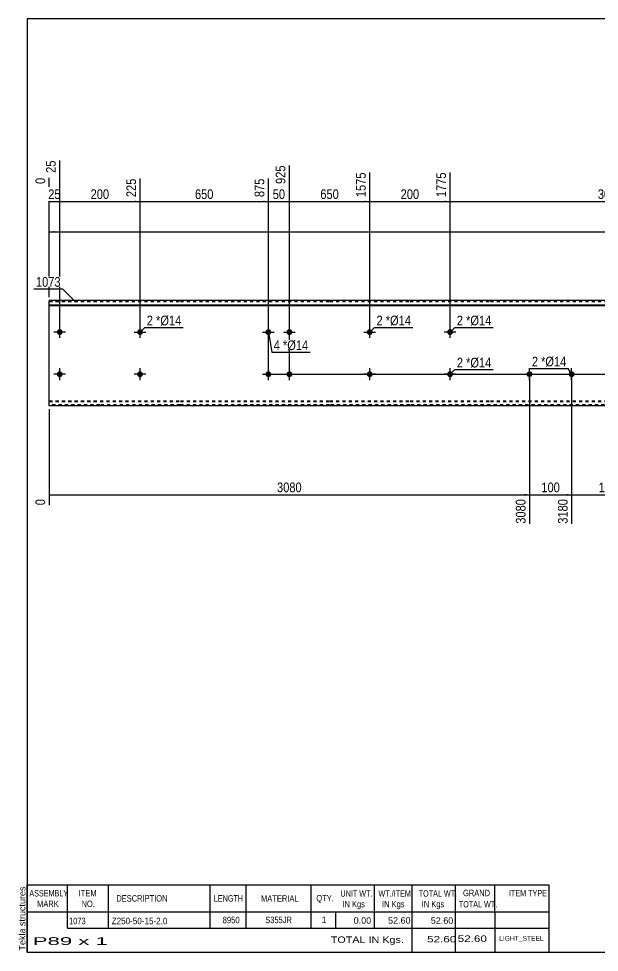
# Model space of a CAD drawing. Header units: millimetres. Extents: x -9 to 393, y -178 to 99.
# Drawn here: x -9.1 to 163.3, y -177.8 to 99.2 of the extents above; entities that cross this region are included whole.
import ezdxf

# ---------------------------------------------------------------- set-up
doc = ezdxf.new("R2010")
doc.units = ezdxf.units.MM
doc.linetypes.add('DXK_LINE_DOT1', pattern=[1.8814, 0.9407, -0.9407])
doc.styles.add('Arial', font='ARIAL.TTF', dxfattribs={"height": 0.2})
doc.styles.add('Arial Narrow', font='ARIALN.TTF', dxfattribs={"height": 0.2})

# ---------------------------------------------------------------- blocks, each defined once
blk = doc.blocks.new('Unknown-628700137-1200')
at = {"color": 5, "linetype": 'Continuous'}
for p, q in [((393.45, 99.25), (-6.55, 99.25)), ((-6.55, 99.25), (-6.55, -177.75)), ((393.45, -177.75), (393.45, 99.25)), ((-6.55, -177.75), (393.45, -177.75))]:
    blk.add_line(p, q, dxfattribs=at)
at = {"color": 174, "linetype": 'Continuous', "style": 'Arial'}
blk.add_text('Tekla structures', height=1.9102, rotation=90, dxfattribs=at).set_placement((-7.05, -177.25))
blk = doc.blocks.new('Bolt-628700137-1271 - 1220')
at = {"linetype": 'Continuous'}
blk.add_hatch(color=3, dxfattribs=at).paths.add_polyline_path([(26.09, 6.25, -1), (27.84, 6.25, -1)])
at = {"color": 3, "linetype": 'Continuous'}
for p, q in [((25.22, 6.25), (28.72, 6.25)), ((26.97, 4.5), (26.97, 8))]:
    blk.add_line(p, q, dxfattribs=at)
blk = doc.blocks.new('Bolt-628700137-1256 - 1220')
at = {"linetype": 'Continuous'}
blk.add_hatch(color=3, dxfattribs=at).paths.add_polyline_path([(26.09, -6.25, -1), (27.84, -6.25, -1)])
at = {"color": 3, "linetype": 'Continuous'}
for p, q in [((26.97, -8), (26.97, -4.5)), ((28.72, -6.25), (25.22, -6.25))]:
    blk.add_line(p, q, dxfattribs=at)
blk = doc.blocks.new('Bolt-628700137-1261 - 1220')
at = {"linetype": 'Continuous'}
blk.add_hatch(color=3, dxfattribs=at).paths.add_polyline_path([(94.28, -6.25, -1), (96.03, -6.25, -1)])
at = {"color": 3, "linetype": 'Continuous'}
for p, q in [((95.16, -8), (95.16, -4.5)), ((96.91, -6.25), (93.41, -6.25))]:
    blk.add_line(p, q, dxfattribs=at)
blk = doc.blocks.new('Bolt-628700137-1337 - 1220')
at = {"linetype": 'Continuous'}
for points in [[(64.19, 6.25, -1), (65.94, 6.25, -1)], [(70.44, 6.25, -1), (72.19, 6.25, -1)], [(64.19, -6.25, -1), (65.94, -6.25, -1)], [(70.44, -6.25, -1), (72.19, -6.25, -1)]]:
    blk.add_hatch(color=3, dxfattribs=at).paths.add_polyline_path(points)
at = {"color": 3, "linetype": 'Continuous'}
for p, q in [((63.31, 6.25), (66.81, 6.25)), ((65.06, 4.5), (65.06, 8)), ((69.56, 6.25), (73.06, 6.25)), ((71.31, 4.5), (71.31, 8)), ((65.06, -8), (65.06, -4.5)), ((71.31, -8), (71.31, -4.5)), ((63.31, -6.25), (66.81, -6.25)), ((69.56, -6.25), (73.06, -6.25))]:
    blk.add_line(p, q, dxfattribs=at)
blk = doc.blocks.new('Bolt-628700137-1266 - 1220')
at = {"linetype": 'Continuous'}
blk.add_hatch(color=3, dxfattribs=at).paths.add_polyline_path([(94.28, 6.25, -1), (96.03, 6.25, -1)])
at = {"color": 3, "linetype": 'Continuous'}
for p, q in [((93.41, 6.25), (96.91, 6.25)), ((95.16, 4.5), (95.16, 8))]:
    blk.add_line(p, q, dxfattribs=at)
blk = doc.blocks.new('Bolt-628700137-1299 - 1220')
at = {"linetype": 'Continuous'}
for points in [[(2.25, 6.25, -1), (4, 6.25, -1)], [(118.12, 6.25, -1), (119.87, 6.25, -1)]]:
    blk.add_hatch(color=3, dxfattribs=at).paths.add_polyline_path(points)
at = {"color": 3, "linetype": 'Continuous'}
for p, q in [((4.88, 6.25), (1.38, 6.25)), ((3.13, 4.5), (3.13, 8)), ((120.75, 6.25), (117.25, 6.25)), ((119, 4.5), (119, 8))]:
    blk.add_line(p, q, dxfattribs=at)
blk = doc.blocks.new('Bolt-628700137-1332 - 1220')
at = {"linetype": 'Continuous'}
for points in [[(2.25, -6.25, -1), (4, -6.25, -1)], [(118.12, -6.25, -1), (119.87, -6.25, -1)]]:
    blk.add_hatch(color=3, dxfattribs=at).paths.add_polyline_path(points)
at = {"color": 3, "linetype": 'Continuous'}
for p, q in [((3.13, -8), (3.13, -4.5)), ((119, -8), (119, -4.5)), ((4.88, -6.25), (1.38, -6.25)), ((120.75, -6.25), (117.25, -6.25))]:
    blk.add_line(p, q, dxfattribs=at)
blk = doc.blocks.new('Part-628700137-1353 - 1220')
at = {"color": 2, "linetype": 'Continuous'}
for p, q in [((15, 15.62), (0, 15.62)), ((0, -15.62), (0, 15.62)), ((0, 14.3), (15, 14.3)), ((0, 14.12), (15, 14.12)), ((38.84, 15.62), (15.1, 15.62)), ((15.1, 14.3), (38.84, 14.3)), ((15.1, 14.12), (38.84, 14.12)), ((83.18, 15.62), (38.94, 15.62)), ((38.94, 14.3), (83.18, 14.3)), ((38.94, 14.12), (83.18, 14.12)), ((107.03, 15.62), (83.28, 15.62)), ((83.28, 14.3), (107.03, 14.3)), ((83.28, 14.12), (107.03, 14.12)), ((130.87, 15.62), (107.13, 15.62)), ((107.13, 14.3), (130.87, 14.3)), ((107.13, 14.12), (130.87, 14.12)), ((166.72, 15.62), (130.97, 15.62)), ((130.97, 14.3), (166.72, 14.3)), ((130.97, 14.12), (166.72, 14.12)), ((202.57, 15.62), (166.82, 15.62)), ((166.82, 14.3), (202.57, 14.3)), ((166.82, 14.12), (202.57, 14.12)), ((225.42, 15.62), (202.67, 15.62)), ((202.67, 14.3), (225.42, 14.3)), ((202.67, 14.12), (225.42, 14.12)), ((261.27, 15.62), (225.52, 15.62)), ((225.52, 14.3), (261.27, 14.3)), ((225.52, 14.12), (261.27, 14.12)), ((297.12, 15.62), (261.37, 15.62)), ((261.37, 14.3), (297.12, 14.3)), ((261.37, 14.12), (297.12, 14.12)), ((320.96, 15.62), (297.22, 15.62)), ((297.22, 14.3), (320.96, 14.3)), ((297.22, 14.12), (320.96, 14.12)), ((344.8, 15.62), (321.06, 15.62)), ((321.06, 14.3), (344.8, 14.3)), ((321.06, 14.12), (344.8, 14.12)), ((366.15, 15.62), (344.9, 15.62)), ((344.9, 14.3), (366.15, 14.3)), ((344.9, 14.12), (366.15, 14.12)), ((366.15, -15.62), (366.15, 15.62)), ((15, -15.62), (0, -15.62)), ((38.84, -15.62), (15.1, -15.62)), ((83.18, -15.62), (38.94, -15.62)), ((107.03, -15.62), (83.28, -15.62)), ((130.87, -15.62), (107.13, -15.62)), ((166.72, -15.62), (130.97, -15.62)), ((202.57, -15.62), (166.82, -15.62)), ((225.42, -15.62), (202.67, -15.62)), ((261.27, -15.62), (225.52, -15.62)), ((297.12, -15.62), (261.37, -15.62)), ((320.96, -15.62), (297.22, -15.62)), ((344.8, -15.62), (321.06, -15.62)), ((366.15, -15.62), (344.9, -15.62))]:
    blk.add_line(p, q, dxfattribs=at)
at = {"color": 7, "linetype": 'DXK_LINE_DOT1'}
for p, q in [((0, 15.37), (15, 15.37)), ((15.1, 15.37), (38.84, 15.37)), ((38.94, 15.37), (83.18, 15.37)), ((83.28, 15.37), (107.03, 15.37)), ((107.13, 15.37), (130.87, 15.37)), ((130.97, 15.37), (166.72, 15.37)), ((166.82, 15.37), (202.57, 15.37)), ((202.67, 15.37), (225.42, 15.37)), ((225.52, 15.37), (261.27, 15.37)), ((261.37, 15.37), (297.12, 15.37)), ((297.22, 15.37), (320.96, 15.37)), ((321.06, 15.37), (344.8, 15.37)), ((344.9, 15.37), (366.15, 15.37)), ((0, -14.12), (15, -14.12)), ((0, -14.3), (15, -14.3)), ((15, -15.38), (0, -15.38)), ((15.1, -14.12), (38.84, -14.12)), ((15.1, -14.3), (38.84, -14.3)), ((38.84, -15.38), (15.1, -15.38)), ((38.94, -14.12), (83.18, -14.12)), ((38.94, -14.3), (83.18, -14.3)), ((83.18, -15.38), (38.94, -15.38)), ((83.28, -14.12), (107.03, -14.12)), ((83.28, -14.3), (107.03, -14.3)), ((107.03, -15.38), (83.28, -15.38)), ((107.13, -14.12), (130.87, -14.12)), ((107.13, -14.3), (130.87, -14.3)), ((130.87, -15.38), (107.13, -15.38)), ((130.97, -14.12), (166.72, -14.12)), ((130.97, -14.3), (166.72, -14.3)), ((166.72, -15.38), (130.97, -15.38)), ((166.82, -14.12), (202.57, -14.12)), ((166.82, -14.3), (202.57, -14.3)), ((202.57, -15.38), (166.82, -15.38)), ((202.67, -14.12), (225.42, -14.12)), ((202.67, -14.3), (225.42, -14.3)), ((225.42, -15.38), (202.67, -15.38)), ((225.52, -14.12), (261.27, -14.12)), ((225.52, -14.3), (261.27, -14.3)), ((261.27, -15.38), (225.52, -15.38)), ((261.37, -14.12), (297.12, -14.12)), ((261.37, -14.3), (297.12, -14.3)), ((297.12, -15.38), (261.37, -15.38)), ((297.22, -14.12), (320.96, -14.12)), ((297.22, -14.3), (320.96, -14.3)), ((320.96, -15.38), (297.22, -15.38)), ((321.06, -14.12), (344.8, -14.12)), ((321.06, -14.3), (344.8, -14.3)), ((344.8, -15.38), (321.06, -15.38)), ((344.9, -14.12), (366.15, -14.12)), ((344.9, -14.3), (366.15, -14.3)), ((366.15, -15.38), (344.9, -15.38))]:
    blk.add_line(p, q, dxfattribs=at)
blk = doc.blocks.new('Bolt-628700137-1358 - 1220')
at = {"linetype": 'Continuous'}
for points in [[(142.59, -5.37, -1), (142.59, -7.12, -1)], [(155.09, -5.37, -1), (155.09, -7.12, -1)]]:
    blk.add_hatch(color=3, dxfattribs=at).paths.add_polyline_path(points)
at = {"color": 3, "linetype": 'Continuous'}
for p, q in [((142.59, -8), (142.59, -4.5)), ((155.09, -8), (155.09, -4.5)), ((140.84, -6.25), (144.34, -6.25)), ((153.34, -6.25), (156.84, -6.25))]:
    blk.add_line(p, q, dxfattribs=at)
blk = doc.blocks.new('StraightDimension-628700137-1792 - 1220')
at = {"linetype": 'Continuous'}
blk.add_hatch(color=7, dxfattribs=at).paths.add_polyline_path([(63.56, 45.25), (65.06, 45), (63.56, 44.75)])
at = {"color": 7, "linetype": 'Continuous'}
for p, q in [((26.97, 7.25), (26.97, 51.78)), ((65.06, -5.25), (65.06, 51.78)), ((26.97, 45), (65.06, 45))]:
    blk.add_line(p, q, dxfattribs=at)
at = {"color": 0, "linetype": 'Continuous'}
blk.add_wipeout([(64.46, 52.38), (60.26, 52.38), (60.26, 45.7), (64.46, 45.7)], dxfattribs=at)
at = {"color": 0}
blk.add_wipeout([(49.36, 45.15), (49.36, 49.35), (42.67, 49.35), (42.67, 45.15)], dxfattribs=at)
at = {"color": 3, "linetype": 'Continuous', "style": 'Arial Narrow'}
blk.add_text('875', height=2.863, rotation=90.0002, dxfattribs=at).set_placement((63.86, 46.3))
at = {"color": 3, "style": 'Arial Narrow'}
blk.add_text('650', height=2.863, dxfattribs=at).set_placement((43.27, 45.75))
blk = doc.blocks.new('StraightDimension-628700137-1794 - 1220')
at = {"linetype": 'Continuous'}
blk.add_hatch(color=7, dxfattribs=at).paths.add_polyline_path([(1.62, 45.25), (3.12, 45), (1.62, 44.75)])
at = {"color": 7, "linetype": 'Continuous'}
for p, q in [((3.12, 7.25), (3.12, 57.16)), ((0, 16.62), (0, 52.03)), ((0, 45), (3.12, 45))]:
    blk.add_line(p, q, dxfattribs=at)
at = {"color": 0, "linetype": 'Continuous'}
blk.add_wipeout([(2.52, 57.76), (-1.68, 57.76), (-1.68, 52.9), (2.52, 52.9)], dxfattribs=at)
at = {"color": 0}
blk.add_wipeout([(3.99, 45.15), (3.99, 49.35), (-0.87, 49.35), (-0.87, 45.15)], dxfattribs=at)
at = {"color": 0, "linetype": 'Continuous'}
blk.add_wipeout([(-0.6, 52.63), (-4.8, 52.63), (-4.8, 49.6), (-0.6, 49.6)], dxfattribs=at)
at = {"color": 3, "linetype": 'Continuous', "style": 'Arial Narrow'}
for s, height, p in [('25', 2.863, (1.92, 53.5)), ('0', 2.86, (-1.2, 50.2))]:
    blk.add_text(s, height=height, rotation=90.0002, dxfattribs=at).set_placement(p)
at = {"color": 3, "style": 'Arial Narrow'}
blk.add_text('25', height=2.863, dxfattribs=at).set_placement((-0.27, 45.75))
blk = doc.blocks.new('StraightDimension-628700137-1793 - 1220')
at = {"linetype": 'Continuous'}
blk.add_hatch(color=7, dxfattribs=at).paths.add_polyline_path([(25.47, 45.25), (26.97, 45), (25.47, 44.75)])
at = {"color": 7, "linetype": 'Continuous'}
for p, q in [((3.12, 7.25), (3.12, 57.16)), ((26.97, 7.25), (26.97, 51.78)), ((3.12, 45), (26.97, 45))]:
    blk.add_line(p, q, dxfattribs=at)
at = {"color": 0, "linetype": 'Continuous'}
blk.add_wipeout([(26.37, 52.38), (22.17, 52.38), (22.17, 45.7), (26.37, 45.7)], dxfattribs=at)
at = {"color": 0}
blk.add_wipeout([(18.39, 45.15), (18.39, 49.35), (11.7, 49.35), (11.7, 45.15)], dxfattribs=at)
at = {"color": 3, "linetype": 'Continuous', "style": 'Arial Narrow'}
blk.add_text('225', height=2.863, rotation=90.0002, dxfattribs=at).set_placement((25.77, 46.3))
at = {"color": 3, "style": 'Arial Narrow'}
blk.add_text('200', height=2.863, dxfattribs=at).set_placement((12.3, 45.75))
blk = doc.blocks.new('StraightDimension-628700137-1788 - 1220')
at = {"linetype": 'Continuous'}
blk.add_hatch(color=7, dxfattribs=at).paths.add_polyline_path([(212.54, 45.25), (214.04, 45), (212.54, 44.75)])
at = {"color": 7, "linetype": 'Continuous'}
for p, q in [((119, 7.25), (119, 53.61)), ((214.04, 7.25), (214.04, 53.61)), ((119, 45), (214.04, 45))]:
    blk.add_line(p, q, dxfattribs=at)
at = {"color": 0, "linetype": 'Continuous'}
blk.add_wipeout([(213.44, 54.21), (209.24, 54.21), (209.24, 45.7), (213.44, 45.7)], dxfattribs=at)
at = {"color": 0}
blk.add_wipeout([(170.78, 45.15), (170.78, 49.35), (162.27, 49.35), (162.27, 45.15)], dxfattribs=at)
at = {"color": 3, "linetype": 'Continuous', "style": 'Arial Narrow'}
blk.add_text('4850', height=2.863, rotation=90.0002, dxfattribs=at).set_placement((212.84, 46.3))
at = {"color": 3, "style": 'Arial Narrow'}
blk.add_text('3075', height=2.863, dxfattribs=at).set_placement((162.87, 45.75))
blk = doc.blocks.new('StraightDimension-628700137-1789 - 1220')
at = {"linetype": 'Continuous'}
blk.add_hatch(color=7, dxfattribs=at).paths.add_polyline_path([(117.5, 45.25), (119, 45), (117.5, 44.75)])
at = {"color": 7, "linetype": 'Continuous'}
for p, q in [((95.16, 7.25), (95.16, 53.61)), ((119, 7.25), (119, 53.61)), ((95.16, 45), (119, 45))]:
    blk.add_line(p, q, dxfattribs=at)
at = {"color": 0, "linetype": 'Continuous'}
blk.add_wipeout([(118.4, 54.21), (114.2, 54.21), (114.2, 45.7), (118.4, 45.7)], dxfattribs=at)
at = {"color": 0}
blk.add_wipeout([(110.42, 45.15), (110.42, 49.35), (103.74, 49.35), (103.74, 45.15)], dxfattribs=at)
at = {"color": 3, "linetype": 'Continuous', "style": 'Arial Narrow'}
blk.add_text('1775', height=2.863, rotation=90.0002, dxfattribs=at).set_placement((117.8, 46.3))
at = {"color": 3, "style": 'Arial Narrow'}
blk.add_text('200', height=2.863, dxfattribs=at).set_placement((104.34, 45.75))
blk = doc.blocks.new('StraightDimension-628700137-1790 - 1220')
at = {"linetype": 'Continuous'}
blk.add_hatch(color=7, dxfattribs=at).paths.add_polyline_path([(93.66, 45.25), (95.16, 45), (93.66, 44.75)])
at = {"color": 7, "linetype": 'Continuous'}
for p, q in [((71.31, -5.25), (71.31, 55.68)), ((95.16, 7.25), (95.16, 53.61)), ((71.31, 45), (95.16, 45))]:
    blk.add_line(p, q, dxfattribs=at)
at = {"color": 0, "linetype": 'Continuous'}
blk.add_wipeout([(94.56, 54.21), (90.36, 54.21), (90.36, 45.7), (94.56, 45.7)], dxfattribs=at)
at = {"color": 0}
blk.add_wipeout([(86.58, 45.15), (86.58, 49.35), (79.89, 49.35), (79.89, 45.15)], dxfattribs=at)
at = {"color": 3, "linetype": 'Continuous', "style": 'Arial Narrow'}
blk.add_text('1575', height=2.863, rotation=90.0002, dxfattribs=at).set_placement((93.96, 46.3))
at = {"color": 3, "style": 'Arial Narrow'}
blk.add_text('650', height=2.863, dxfattribs=at).set_placement((80.49, 45.75))
blk = doc.blocks.new('StraightDimension-628700137-1791 - 1220')
at = {"linetype": 'Continuous'}
blk.add_hatch(color=7, dxfattribs=at).paths.add_polyline_path([(69.81, 45.25), (71.31, 45), (69.81, 44.75)])
at = {"color": 7, "linetype": 'Continuous'}
for p, q in [((71.31, -5.25), (71.31, 55.68)), ((65.06, -5.25), (65.06, 51.78)), ((65.06, 45), (71.31, 45))]:
    blk.add_line(p, q, dxfattribs=at)
at = {"color": 0}
blk.add_wipeout([(70.62, 45.15), (70.62, 49.35), (65.76, 49.35), (65.76, 45.15)], dxfattribs=at)
at = {"color": 0, "linetype": 'Continuous'}
blk.add_wipeout([(70.71, 56.28), (66.51, 56.28), (66.51, 49.6), (70.71, 49.6)], dxfattribs=at)
at = {"color": 3, "linetype": 'Continuous', "style": 'Arial Narrow'}
blk.add_text('925', height=2.863, rotation=90.0002, dxfattribs=at).set_placement((70.11, 50.2))
at = {"color": 3, "style": 'Arial Narrow'}
blk.add_text('50', height=2.863, dxfattribs=at).set_placement((66.36, 45.75))
blk = doc.blocks.new('StraightDimension-628700137-2051 - 1220')
at = {"linetype": 'Continuous'}
blk.add_hatch(color=7, dxfattribs=at).paths.add_polyline_path([(141.09, -41.75), (142.59, -42), (141.09, -42.25)])
at = {"color": 7, "linetype": 'Continuous'}
for p, q in [((142.59, -7.25), (142.59, -50.61)), ((0, -16.62), (0, -45.13)), ((0, -42), (142.59, -42))]:
    blk.add_line(p, q, dxfattribs=at)
at = {"color": 0}
blk.add_wipeout([(75.55, -41.85), (75.55, -37.65), (67.04, -37.65), (67.04, -41.85)], dxfattribs=at)
at = {"color": 0, "linetype": 'Continuous'}
for points in [[(-0.6, -42.7), (-4.8, -42.7), (-4.8, -45.73), (-0.6, -45.73)], [(141.99, -42.7), (137.79, -42.7), (137.79, -51.21), (141.99, -51.21)]]:
    blk.add_wipeout(points, dxfattribs=at)
at = {"color": 3, "style": 'Arial Narrow'}
blk.add_text('3080', height=2.863, dxfattribs=at).set_placement((67.64, -41.25))
at = {"color": 3, "linetype": 'Continuous', "style": 'Arial Narrow'}
for s, height, p in [('0', 2.86, (-1.2, -45.13)), ('3080', 2.863, (141.39, -50.61))]:
    blk.add_text(s, height=height, rotation=90.0002, dxfattribs=at).set_placement(p)
blk = doc.blocks.new('StraightDimension-628700137-1378 - 1220')
at = {"linetype": 'Continuous'}
for points in [[(1.5, 35.75), (0, 36), (1.5, 36.25)], [(364.65, 36.25), (366.15, 36), (364.65, 35.75)]]:
    blk.add_hatch(color=7, dxfattribs=at).paths.add_polyline_path(points)
at = {"color": 7, "linetype": 'Continuous'}
for p, q in [((0, 16.62), (0, 38.25)), ((366.15, 16.62), (366.15, 38.25)), ((0, 36), (366.15, 36))]:
    blk.add_line(p, q, dxfattribs=at)
at = {"color": 0}
blk.add_wipeout([(187.33, 36.15), (187.33, 40.35), (178.82, 40.35), (178.82, 36.15)], dxfattribs=at)
at = {"color": 3, "style": 'Arial Narrow'}
blk.add_text('8950', height=2.863, dxfattribs=at).set_placement((179.42, 36.75))
blk = doc.blocks.new('StraightDimension-628700137-1409 - 1220')
at = {"linetype": 'Continuous'}
for points in [[(344.75, 14.12), (345, 15.62), (345.25, 14.12)], [(345.25, -4.75), (345, -6.25), (344.75, -4.75)]]:
    blk.add_hatch(color=7, dxfattribs=at).paths.add_polyline_path(points)
at = {"color": 7, "linetype": 'Continuous'}
for p, q in [((333.93, 15.62), (347.4, 15.62)), ((345, -6.25), (345, 15.62)), ((66.06, -6.25), (347.4, -6.25))]:
    blk.add_line(p, q, dxfattribs=at)
at = {"color": 0}
blk.add_wipeout([(344.85, 8.03), (340.65, 8.03), (340.65, 1.35), (344.85, 1.35)], dxfattribs=at)
at = {"color": 3, "style": 'Arial Narrow'}
blk.add_text('175', height=2.863, rotation=90.0002, dxfattribs=at).set_placement((344.25, 1.95))
blk = doc.blocks.new('StraightDimension-628700137-2049 - 1220')
at = {"linetype": 'Continuous'}
blk.add_hatch(color=7, dxfattribs=at).paths.add_polyline_path([(176.94, -41.75), (178.44, -42), (176.94, -42.25)])
at = {"color": 7, "linetype": 'Continuous'}
for p, q in [((155.09, -7.25), (155.09, -50.61)), ((178.44, -7.25), (178.44, -50.61)), ((155.09, -42), (178.44, -42))]:
    blk.add_line(p, q, dxfattribs=at)
at = {"color": 0}
blk.add_wipeout([(171.03, -41.85), (171.03, -37.65), (162.51, -37.65), (162.51, -41.85)], dxfattribs=at)
at = {"color": 0, "linetype": 'Continuous'}
blk.add_wipeout([(177.84, -42.7), (173.64, -42.7), (173.64, -51.21), (177.84, -51.21)], dxfattribs=at)
at = {"color": 3, "style": 'Arial Narrow'}
blk.add_text('1080', height=2.863, dxfattribs=at).set_placement((163.11, -41.25))
at = {"color": 3, "linetype": 'Continuous', "style": 'Arial Narrow'}
blk.add_text('4260', height=2.863, rotation=90.0002, dxfattribs=at).set_placement((177.24, -50.61))
blk = doc.blocks.new('StraightDimension-628700137-2050 - 1220')
at = {"linetype": 'Continuous'}
blk.add_hatch(color=7, dxfattribs=at).paths.add_polyline_path([(153.59, -41.75), (155.09, -42), (153.59, -42.25)])
at = {"color": 7, "linetype": 'Continuous'}
for p, q in [((142.59, -7.25), (142.59, -50.61)), ((155.09, -7.25), (155.09, -50.61)), ((142.59, -42), (155.09, -42))]:
    blk.add_line(p, q, dxfattribs=at)
at = {"color": 0}
blk.add_wipeout([(152.19, -41.85), (152.19, -37.65), (145.5, -37.65), (145.5, -41.85)], dxfattribs=at)
at = {"color": 3, "style": 'Arial Narrow'}
blk.add_text('100', height=2.863, dxfattribs=at).set_placement((146.1, -41.25))
at = {"color": 0, "linetype": 'Continuous'}
blk.add_wipeout([(154.49, -42.7), (150.29, -42.7), (150.29, -51.21), (154.49, -51.21)], dxfattribs=at)
at = {"color": 3, "linetype": 'Continuous', "style": 'Arial Narrow'}
blk.add_text('3180', height=2.863, rotation=90.0002, dxfattribs=at).set_placement((153.89, -50.61))
blk = doc.blocks.new('StraightDimension-628700137-2249 - 1220')
at = {"linetype": 'Continuous'}
for points in [[(377.75, -7.75), (378, -6.25), (378.25, -7.75)], [(378.25, -14.12), (378, -15.62), (377.75, -14.12)]]:
    blk.add_hatch(color=7, dxfattribs=at).paths.add_polyline_path(points)
at = {"color": 7, "linetype": 'Continuous'}
for p, q in [((120, -6.25), (380.4, -6.25)), ((378, -15.62), (378, -6.25)), ((367.15, -15.62), (380.4, -15.62))]:
    blk.add_line(p, q, dxfattribs=at)
at = {"color": 0}
blk.add_wipeout([(377.85, -8.51), (373.65, -8.51), (373.65, -13.37), (377.85, -13.37)], dxfattribs=at)
at = {"color": 3, "style": 'Arial Narrow'}
blk.add_text('75', height=2.863, rotation=90.0002, dxfattribs=at).set_placement((377.25, -12.77))
blk = doc.blocks.new('CBS_BOM-628700137-2351')
at = {"color": 7, "linetype": 'Continuous'}
for p, q in [((-6.58, -165.78), (-6.58, -157.78)), ((-6.58, -157.78), (148.34, -157.78)), ((5.42, -165.78), (5.42, -157.78)), ((17.61, -165.78), (17.61, -157.78)), ((47.78, -165.78), (47.78, -157.78)), ((58.46, -165.78), (58.46, -157.78)), ((77.77, -165.78), (77.77, -157.78)), ((96.57, -165.78), (96.57, -157.78)), ((107.79, -165.78), (107.79, -157.78)), ((120.57, -165.78), (120.57, -157.78)), ((132.32, -165.78), (132.32, -157.78)), ((148.34, -157.79), (148.34, -165.77)), ((-6.58, -165.78), (148.34, -165.78)), ((-6.58, -170.58), (-6.58, -165.78)), ((5.42, -170.58), (5.42, -165.78)), ((17.61, -170.58), (17.61, -165.78)), ((47.78, -170.58), (47.78, -165.78)), ((58.46, -170.58), (58.46, -165.78)), ((77.77, -170.58), (77.77, -165.78)), ((85.04, -170.58), (85.04, -165.78)), ((96.57, -170.58), (96.57, -165.78)), ((107.79, -170.58), (107.79, -165.78)), ((120.57, -170.58), (120.57, -165.78)), ((132.34, -170.58), (132.34, -165.78)), ((148.34, -165.79), (148.34, -170.58)), ((-6.58, -177.78), (-6.58, -170.6)), ((5.42, -170.58), (148.34, -170.58)), ((107.79, -177.78), (107.79, -170.6)), ((120.57, -177.78), (120.57, -170.6)), ((132.38, -177.78), (132.38, -170.6)), ((148.34, -170.58), (148.34, -177.78)), ((-6.58, -177.78), (148.34, -177.78))]:
    blk.add_line(p, q, dxfattribs=at)
at = {"color": 3, "linetype": 'Continuous', "style": 'Arial'}
for s, height, width, p in [('ASSEMBLY', 1.91, 0.7, (-5.9, -161.21)), ('ITEM', 1.91, 0.8, (8.75, -161.21)), ('UNIT WT.', 1.91, 0.7, (86.46, -161.28)), ('WT./ITEM', 1.91, 0.7, (97.75, -161.28)), ('TOTAL WT.', 1.91, 0.7, (109.69, -161.28)), ('GRAND', 1.91, 0.8, (122.84, -161.13)), ('ITEM TYPE', 1.91, 0.7, (136.48, -161.2)), ('MARK', 1.91, 0.8, (-3.58, -164.35)), ('NO.', 1.91, 0.8, (9.61, -164.35)), ('DESCRIPTION', 1.9102, 0.8, (19.94, -162.72)), ('LENGTH', 1.91, 0.7, (48.88, -162.72)), ('MATERIAL', 1.91, 0.8, (62.9, -162.76)), ('QTY.', 1.91, 0.8, (79.3, -162.68)), ('IN Kgs', 1.91, 0.8, (87.04, -164.42)), ('IN Kgs', 1.91, 0.8, (98.8, -164.42)), ('IN Kgs', 1.91, 0.8, (110.59, -164.42)), ('TOTAL WT.', 1.91, 0.7, (121.59, -164.47))]:
    blk.add_text(s, height=height, dxfattribs=dict(at, width=width)).set_placement(p)
at = {"color": 7, "linetype": 'Continuous', "style": 'Arial'}
for s, height, width, p in [('1073', 1.91, 0.8, (5.88, -169.44)), ('Z250-50-15-2.0', 1.9102, 0.9, (18.55, -169.44)), ('8950', 1.91, 0.85, (51.49, -169.15)), ('S355JR', 1.91, 0.8, (64.14, -169.12))]:
    blk.add_text(s, height=height, dxfattribs=dict(at, width=width)).set_placement(p)
for s, p in [('1', (80.86, -169.12)), ('0.00', (90.38, -169.31)), ('52.60', (100.59, -169.28)), ('52.60', (113.27, -169.31))]:
    blk.add_text(s, height=1.91, dxfattribs=at).set_placement(p)
at = {"color": 6, "linetype": 'Continuous', "style": 'Arial'}
for s, height, width, p in [('P89 x 1', 2.292, 2.05, (-4.86, -175.59)), ('TOTAL IN Kgs.', 1.9102, 1.2, (83.58, -174.99)), ('52.60', 1.91, 1.3, (112.17, -174.84)), ('52.60', 1.91, 1.3, (121.25, -174.68))]:
    blk.add_text(s, height=height, dxfattribs=dict(at, width=width)).set_placement(p)
blk.add_text('LIGHT_STEEL', height=1.4135, dxfattribs=at).set_placement((133.59, -174.33))
blk = doc.blocks.new('Mark-628700137-1328 - 1220')
at = {"color": 0}
blk.add_wipeout([(122.84, -4.24), (122.84, -1.24), (121.01, -1.24), (121.01, -4.24)], dxfattribs=at)
blk.add_wipeout([(122.84, -4.24), (122.84, -1.24), (121.01, -1.24), (121.01, -4.24)], dxfattribs=at)
at = {"color": 7, "linetype": 'Continuous'}
blk.add_line((119, -6.25), (120.41, -4.84), dxfattribs=at)
at = {"color": 0}
blk.add_wipeout([(125.02, -4.24), (125.02, -1.24), (123.74, -1.24), (123.74, -4.24)], dxfattribs=at)
blk.add_wipeout([(125.02, -4.24), (125.02, -1.24), (123.74, -1.24), (123.74, -4.24)], dxfattribs=at)
at = {"color": 3, "style": 'Arial Narrow'}
blk.add_text('2', height=2.86, dxfattribs=at).set_placement((121.01, -4.24))
at = {"color": 0}
blk.add_wipeout([(131.23, -4.24), (131.23, -1.24), (125.02, -1.24), (125.02, -4.24)], dxfattribs=at)
blk.add_wipeout([(131.23, -4.24), (131.23, -1.24), (125.02, -1.24), (125.02, -4.24)], dxfattribs=at)
at = {"color": 7, "linetype": 'Continuous'}
blk.add_line((120.41, -4.84), (131.83, -4.84), dxfattribs=at)
at = {"color": 3, "style": 'Arial Narrow'}
for s, height, p in [('*', 2.86, (123.74, -4.24)), ('Ø14', 2.863, (125.02, -4.24))]:
    blk.add_text(s, height=height, dxfattribs=at).set_placement(p)
blk = doc.blocks.new('Mark-628700137-1295 - 1220')
at = {"color": 0}
blk.add_wipeout([(122.84, 8.26), (122.84, 11.26), (121.01, 11.26), (121.01, 8.26)], dxfattribs=at)
blk.add_wipeout([(122.84, 8.26), (122.84, 11.26), (121.01, 11.26), (121.01, 8.26)], dxfattribs=at)
at = {"color": 7, "linetype": 'Continuous'}
blk.add_line((119, 6.25), (120.41, 7.66), dxfattribs=at)
at = {"color": 0}
blk.add_wipeout([(125.02, 8.26), (125.02, 11.26), (123.74, 11.26), (123.74, 8.26)], dxfattribs=at)
blk.add_wipeout([(125.02, 8.26), (125.02, 11.26), (123.74, 11.26), (123.74, 8.26)], dxfattribs=at)
at = {"color": 3, "style": 'Arial Narrow'}
blk.add_text('2', height=2.86, dxfattribs=at).set_placement((121.01, 8.26))
at = {"color": 0}
blk.add_wipeout([(131.23, 8.26), (131.23, 11.26), (125.02, 11.26), (125.02, 8.26)], dxfattribs=at)
blk.add_wipeout([(131.23, 8.26), (131.23, 11.26), (125.02, 11.26), (125.02, 8.26)], dxfattribs=at)
at = {"color": 7, "linetype": 'Continuous'}
blk.add_line((120.41, 7.66), (131.83, 7.66), dxfattribs=at)
at = {"color": 3, "style": 'Arial Narrow'}
for s, height, p in [('*', 2.86, (123.74, 8.26)), ('Ø14', 2.863, (125.02, 8.26))]:
    blk.add_text(s, height=height, dxfattribs=at).set_placement(p)
blk = doc.blocks.new('Mark-628700137-1333 - 1220')
at = {"color": 0}
blk.add_wipeout([(68.49, 0.92), (68.49, 3.92), (66.66, 3.92), (66.66, 0.92)], dxfattribs=at)
blk.add_wipeout([(68.49, 0.92), (68.49, 3.92), (66.66, 3.92), (66.66, 0.92)], dxfattribs=at)
at = {"color": 7, "linetype": 'Continuous'}
blk.add_line((65.06, 6.25), (66.06, 0.32), dxfattribs=at)
at = {"color": 0}
blk.add_wipeout([(70.67, 0.92), (70.67, 3.92), (69.39, 3.92), (69.39, 0.92)], dxfattribs=at)
blk.add_wipeout([(70.67, 0.92), (70.67, 3.92), (69.39, 3.92), (69.39, 0.92)], dxfattribs=at)
at = {"color": 3, "style": 'Arial Narrow'}
blk.add_text('4', height=2.86, dxfattribs=at).set_placement((66.66, 0.92))
at = {"color": 0}
blk.add_wipeout([(76.88, 0.92), (76.88, 3.92), (70.67, 3.92), (70.67, 0.92)], dxfattribs=at)
blk.add_wipeout([(76.88, 0.92), (76.88, 3.92), (70.67, 3.92), (70.67, 0.92)], dxfattribs=at)
at = {"color": 7, "linetype": 'Continuous'}
blk.add_line((66.06, 0.32), (77.48, 0.32), dxfattribs=at)
at = {"color": 3, "style": 'Arial Narrow'}
for s, height, p in [('*', 2.86, (69.39, 0.92)), ('Ø14', 2.863, (70.67, 0.92))]:
    blk.add_text(s, height=height, dxfattribs=at).set_placement(p)
blk = doc.blocks.new('Mark-628700137-1349 - 1220')
at = {"color": 0}
blk.add_wipeout([(3.39, 19.7), (3.39, 22.7), (-3.92, 22.7), (-3.92, 19.7)], dxfattribs=at)
blk.add_wipeout([(3.39, 19.7), (3.39, 22.7), (-3.92, 22.7), (-3.92, 19.7)], dxfattribs=at)
at = {"color": 7, "linetype": 'Continuous'}
for p in [(-4.52, 19.1), (7.53, 15.56)]:
    blk.add_line(p, (3.99, 19.1), dxfattribs=at)
at = {"color": 3, "style": 'Arial Narrow'}
blk.add_text('1073', height=2.863, dxfattribs=at).set_placement((-3.92, 19.7))
blk = doc.blocks.new('MarkSet-628700137-1551 - 1220')
at = {"color": 0}
blk.add_wipeout([(30.81, 8.26), (30.81, 11.26), (28.98, 11.26), (28.98, 8.26)], dxfattribs=at)
blk.add_wipeout([(30.81, 8.26), (30.81, 11.26), (28.98, 11.26), (28.98, 8.26)], dxfattribs=at)
at = {"color": 7, "linetype": 'Continuous'}
blk.add_line((26.97, 6.25), (28.38, 7.66), dxfattribs=at)
at = {"color": 0}
blk.add_wipeout([(32.99, 8.26), (32.99, 11.26), (31.71, 11.26), (31.71, 8.26)], dxfattribs=at)
blk.add_wipeout([(32.99, 8.26), (32.99, 11.26), (31.71, 11.26), (31.71, 8.26)], dxfattribs=at)
at = {"color": 3, "style": 'Arial Narrow'}
blk.add_text('2', height=2.86, dxfattribs=at).set_placement((28.98, 8.26))
at = {"color": 0}
blk.add_wipeout([(39.2, 8.26), (39.2, 11.26), (32.99, 11.26), (32.99, 8.26)], dxfattribs=at)
blk.add_wipeout([(39.2, 8.26), (39.2, 11.26), (32.99, 11.26), (32.99, 8.26)], dxfattribs=at)
at = {"color": 7, "linetype": 'Continuous'}
blk.add_line((28.38, 7.66), (39.8, 7.66), dxfattribs=at)
at = {"color": 3, "style": 'Arial Narrow'}
for s, height, p in [('*', 2.86, (31.71, 8.26)), ('Ø14', 2.863, (32.99, 8.26))]:
    blk.add_text(s, height=height, dxfattribs=at).set_placement(p)
blk = doc.blocks.new('Mark-628700137-1354 - 1220')
at = {"color": 0}
blk.add_wipeout([(145.1, -3.92), (145.1, -0.92), (143.28, -0.92), (143.28, -3.92)], dxfattribs=at)
blk.add_wipeout([(145.1, -3.92), (145.1, -0.92), (143.28, -0.92), (143.28, -3.92)], dxfattribs=at)
blk.add_wipeout([(147.28, -3.92), (147.28, -0.92), (146, -0.92), (146, -3.92)], dxfattribs=at)
blk.add_wipeout([(147.28, -3.92), (147.28, -0.92), (146, -0.92), (146, -3.92)], dxfattribs=at)
at = {"color": 3, "style": 'Arial Narrow'}
blk.add_text('2', height=2.86, dxfattribs=at).set_placement((143.28, -3.92))
at = {"color": 0}
blk.add_wipeout([(153.49, -3.92), (153.49, -0.92), (147.28, -0.92), (147.28, -3.92)], dxfattribs=at)
blk.add_wipeout([(153.49, -3.92), (153.49, -0.92), (147.28, -0.92), (147.28, -3.92)], dxfattribs=at)
at = {"color": 7, "linetype": 'Continuous'}
for p in [(142.68, -4.52), (155.09, -6.25)]:
    blk.add_line(p, (154.09, -4.52), dxfattribs=at)
at = {"color": 3, "style": 'Arial Narrow'}
for s, height, p in [('*', 2.86, (146, -3.92)), ('Ø14', 2.863, (147.28, -3.92))]:
    blk.add_text(s, height=height, dxfattribs=at).set_placement(p)
blk = doc.blocks.new('MarkSet-628700137-1545 - 1220')
at = {"color": 0}
blk.add_wipeout([(99, 8.26), (99, 11.26), (97.17, 11.26), (97.17, 8.26)], dxfattribs=at)
blk.add_wipeout([(99, 8.26), (99, 11.26), (97.17, 11.26), (97.17, 8.26)], dxfattribs=at)
at = {"color": 7, "linetype": 'Continuous'}
blk.add_line((95.16, 6.25), (96.57, 7.66), dxfattribs=at)
at = {"color": 0}
blk.add_wipeout([(101.18, 8.26), (101.18, 11.26), (99.9, 11.26), (99.9, 8.26)], dxfattribs=at)
blk.add_wipeout([(101.18, 8.26), (101.18, 11.26), (99.9, 11.26), (99.9, 8.26)], dxfattribs=at)
at = {"color": 3, "style": 'Arial Narrow'}
blk.add_text('2', height=2.86, dxfattribs=at).set_placement((97.17, 8.26))
at = {"color": 0}
blk.add_wipeout([(107.39, 8.26), (107.39, 11.26), (101.18, 11.26), (101.18, 8.26)], dxfattribs=at)
blk.add_wipeout([(107.39, 8.26), (107.39, 11.26), (101.18, 11.26), (101.18, 8.26)], dxfattribs=at)
at = {"color": 7, "linetype": 'Continuous'}
blk.add_line((96.57, 7.66), (107.99, 7.66), dxfattribs=at)
at = {"color": 3, "style": 'Arial Narrow'}
for s, height, p in [('*', 2.86, (99.9, 8.26)), ('Ø14', 2.863, (101.18, 8.26))]:
    blk.add_text(s, height=height, dxfattribs=at).set_placement(p)

msp = doc.modelspace()

# ---------------------------------------------------------------- block references
for name in ['Unknown-628700137-1200', 'Part-628700137-1353 - 1220', 'Bolt-628700137-1299 - 1220', 'Bolt-628700137-1271 - 1220', 'Bolt-628700137-1337 - 1220', 'Bolt-628700137-1266 - 1220', 'Bolt-628700137-1332 - 1220', 'Bolt-628700137-1256 - 1220', 'Bolt-628700137-1261 - 1220', 'Bolt-628700137-1358 - 1220', 'CBS_BOM-628700137-2351']:
    msp.add_blockref(name, (0, 0))

# ---------------------------------------------------------------- next in the draw order: block references
for name in ['StraightDimension-628700137-1794 - 1220', 'StraightDimension-628700137-1788 - 1220', 'StraightDimension-628700137-1792 - 1220', 'StraightDimension-628700137-2051 - 1220']:
    msp.add_blockref(name, (0, 0))

# ---------------------------------------------------------------- next in the draw order: block references
for name in ['StraightDimension-628700137-1793 - 1220', 'StraightDimension-628700137-1789 - 1220']:
    msp.add_blockref(name, (0, 0))

# ---------------------------------------------------------------- next in the draw order: block references
for name in ['StraightDimension-628700137-1790 - 1220', 'MarkSet-628700137-1551 - 1220']:
    msp.add_blockref(name, (0, 0))

# ---------------------------------------------------------------- next in the draw order: block references
msp.add_blockref('StraightDimension-628700137-1791 - 1220', (0, 0))

# ---------------------------------------------------------------- next in the draw order: block references
msp.add_blockref('StraightDimension-628700137-1378 - 1220', (0, 0))

# ---------------------------------------------------------------- next in the draw order: block references
for name in ['Mark-628700137-1349 - 1220', 'StraightDimension-628700137-1409 - 1220']:
    msp.add_blockref(name, (0, 0))

# ---------------------------------------------------------------- next in the draw order: block references
for name in ['MarkSet-628700137-1545 - 1220', 'Mark-628700137-1295 - 1220', 'Mark-628700137-1333 - 1220', 'StraightDimension-628700137-2049 - 1220']:
    msp.add_blockref(name, (0, 0))

# ---------------------------------------------------------------- next in the draw order: block references
msp.add_blockref('StraightDimension-628700137-2050 - 1220', (0, 0))

# ---------------------------------------------------------------- next in the draw order: block references
msp.add_blockref('StraightDimension-628700137-2249 - 1220', (0, 0))

# ---------------------------------------------------------------- next in the draw order: block references
for name in ['Mark-628700137-1328 - 1220', 'Mark-628700137-1354 - 1220']:
    msp.add_blockref(name, (0, 0))

doc.saveas('drawing.dxf')
